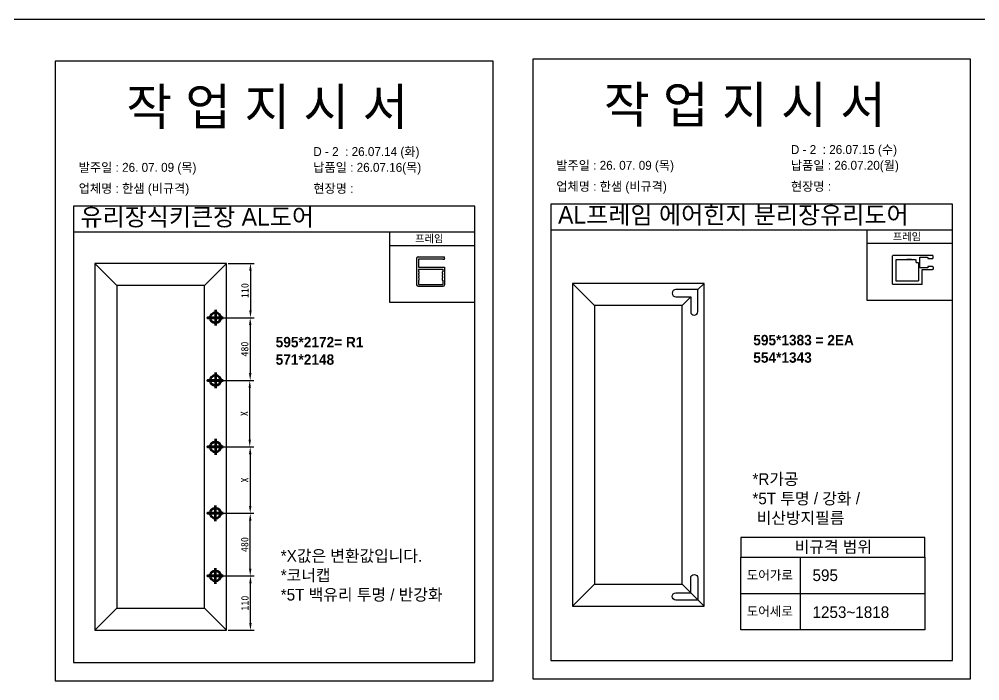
# Model space of a CAD drawing. Header units: millimetres. Extents: x -44117 to 256353, y -2095463 to 65325.
# Drawn here: x 110652 to 117198, y -1106079 to -1101572 of the extents above; entities that cross this region are included whole.
import ezdxf

# ---------------------------------------------------------------- set-up
doc = ezdxf.new("R2010")
doc.units = ezdxf.units.MM
doc.header["$LTSCALE"] = 10
doc.layers.add('Layer1', color=7, linetype='Continuous', lineweight=70)
doc.layers.add('PDF_Geomertry', color=7, linetype='Continuous')
doc.layers.add('PDF_Text', color=7, linetype='Continuous')
doc.styles.add('MtX_Gulim', font='')
doc.styles.add('PDF Arial', font='')
doc.styles.get('MtX_Gulim').set_extended_font_data('Gulim', bold=True)
doc.styles.get('PDF Arial').set_extended_font_data('Arial')
doc.dimstyles.new('복사 ISO-25', dxfattribs={"dimscale": 3, "dimtxt": 2.5, "dimasz": 2.5, "dimexe": 1.25, "dimexo": 0.625, "dimtad": 1, "dimtxsty": 'Standard', "dimcen": 2.5, "dimadec": 0, "dimazin": 0, "dimtfac": 1, "dimtmove": 0, "dimatfit": 3, "dimfxl": 0, "dimarcsym": 0})

# ---------------------------------------------------------------- blocks, each defined once
blk = doc.blocks.new('*D7673')
at = {"color": 0, "lineweight": -2}
for p, q in [((112076.9, -1103235.6), (112252.8, -1103235.6)), ((112227.8, -1103285.6), (112227.8, -1103556.3)), ((112001.9, -1103606.3), (112252.8, -1103606.3))]:
    blk.add_line(p, q, dxfattribs=at)
at = {"color": 0}
for points in [[(112236.1, -1103285.6), (112219.4, -1103285.6), (112227.8, -1103235.6)], [(112219.4, -1103556.3), (112236.1, -1103556.3), (112227.8, -1103606.3)]]:
    blk.add_solid(points, dxfattribs=at)
at = {"layer": 'Defpoints', "color": 0}
for p in [(112064.4, -1103235.6), (111989.4, -1103606.3), (112227.8, -1103606.3)]:
    blk.add_point(p, dxfattribs=at)
at = {"color": 0, "insert": (112190.3, -1103421), "char_height": 50, "attachment_point": 5, "rotation": 90}
blk.add_mtext('110', dxfattribs=at)
blk = doc.blocks.new('*D7674')
at = {"color": 0, "lineweight": -2}
for p, q in [((112001.9, -1103606.3), (112251.2, -1103606.3)), ((112226.2, -1103656.3), (112226.2, -1103983.3)), ((112001.9, -1104033.3), (112251.2, -1104033.3))]:
    blk.add_line(p, q, dxfattribs=at)
at = {"color": 0}
for points in [[(112234.6, -1103656.3), (112217.9, -1103656.3), (112226.2, -1103606.3)], [(112217.9, -1103983.3), (112234.6, -1103983.3), (112226.2, -1104033.3)]]:
    blk.add_solid(points, dxfattribs=at)
at = {"layer": 'Defpoints', "color": 0}
for p in [(111989.4, -1103606.3), (111989.4, -1104033.3), (112226.2, -1104033.3)]:
    blk.add_point(p, dxfattribs=at)
at = {"color": 0, "insert": (112188.7, -1103819.8), "char_height": 50, "attachment_point": 5, "rotation": 90}
blk.add_mtext('480', dxfattribs=at)
blk = doc.blocks.new('*D7675')
at = {"color": 0, "lineweight": -2}
for p, q in [((112001.9, -1105365), (112252.8, -1105365)), ((112227.8, -1105685.6), (112227.8, -1105415)), ((112076.9, -1105735.6), (112252.8, -1105735.6))]:
    blk.add_line(p, q, dxfattribs=at)
at = {"color": 0}
for points in [[(112236.1, -1105415), (112219.4, -1105415), (112227.8, -1105365)], [(112219.4, -1105685.6), (112236.1, -1105685.6), (112227.8, -1105735.6)]]:
    blk.add_solid(points, dxfattribs=at)
at = {"layer": 'Defpoints', "color": 0}
for p in [(111989.4, -1105365), (112227.8, -1105365), (112064.4, -1105735.6)]:
    blk.add_point(p, dxfattribs=at)
at = {"color": 0, "insert": (112190.3, -1105550.3), "char_height": 50, "attachment_point": 5, "rotation": 90}
blk.add_mtext('110', dxfattribs=at)
blk = doc.blocks.new('*D7676')
at = {"color": 0, "lineweight": -2}
for p, q in [((112001.9, -1104938), (112251.2, -1104938)), ((112226.2, -1105315), (112226.2, -1104988)), ((112001.9, -1105365), (112251.2, -1105365))]:
    blk.add_line(p, q, dxfattribs=at)
at = {"color": 0}
for points in [[(112234.6, -1104988), (112217.9, -1104988), (112226.2, -1104938)], [(112217.9, -1105315), (112234.6, -1105315), (112226.2, -1105365)]]:
    blk.add_solid(points, dxfattribs=at)
at = {"layer": 'Defpoints', "color": 0}
for p in [(111989.4, -1104938), (112226.2, -1104938), (111989.4, -1105365)]:
    blk.add_point(p, dxfattribs=at)
at = {"color": 0, "insert": (112188.7, -1105151.5), "char_height": 50, "attachment_point": 5, "rotation": 90}
blk.add_mtext('480', dxfattribs=at)
blk = doc.blocks.new('*D7677')
at = {"color": 0, "lineweight": -2}
for p, q in [((112001.9, -1104033.3), (112248.1, -1104033.3)), ((112223.1, -1104435.6), (112223.1, -1104083.3)), ((112001.9, -1104485.6), (112248.1, -1104485.6))]:
    blk.add_line(p, q, dxfattribs=at)
at = {"color": 0}
for points in [[(112231.4, -1104083.3), (112214.8, -1104083.3), (112223.1, -1104033.3)], [(112214.8, -1104435.6), (112231.4, -1104435.6), (112223.1, -1104485.6)]]:
    blk.add_solid(points, dxfattribs=at)
at = {"layer": 'Defpoints', "color": 0}
for p in [(111989.4, -1104033.3), (112223.1, -1104033.3), (111989.4, -1104485.6)]:
    blk.add_point(p, dxfattribs=at)
at = {"color": 0, "insert": (112185.6, -1104259.5), "char_height": 50, "attachment_point": 5, "rotation": 90}
blk.add_mtext('X', dxfattribs=at)
blk = doc.blocks.new('*D7678')
at = {"color": 0, "lineweight": -2}
for p, q in [((112001.9, -1104485.6), (112251.2, -1104485.6)), ((112226.2, -1104535.6), (112226.2, -1104888)), ((112001.9, -1104938), (112251.2, -1104938))]:
    blk.add_line(p, q, dxfattribs=at)
at = {"color": 0}
for points in [[(112234.6, -1104535.6), (112217.9, -1104535.6), (112226.2, -1104485.6)], [(112217.9, -1104888), (112234.6, -1104888), (112226.2, -1104938)]]:
    blk.add_solid(points, dxfattribs=at)
at = {"layer": 'Defpoints', "color": 0}
for p in [(111989.4, -1104485.6), (111989.4, -1104938), (112226.2, -1104938)]:
    blk.add_point(p, dxfattribs=at)
at = {"color": 0, "insert": (112188.7, -1104711.8), "char_height": 50, "attachment_point": 5, "rotation": 90}
blk.add_mtext('X', dxfattribs=at)

msp = doc.modelspace()

# ---------------------------------------------------------------- linework, layer by layer
at = {"color": 1}
msp.add_line((104302.82932, -1101572.34036), (196571.97618, -1101572.34036), dxfattribs=at)
for p, q in [((113756.60791, -1102845.20859), (111021.27356, -1102845.20859)), ((117011.10396, -1102831.36543), (114275.76961, -1102831.36543)), ((113756.60791, -1103022.8277), (111021.27356, -1103022.8277)), ((117011.10396, -1103008.98455), (114275.76961, -1103008.98455)), ((113756.60791, -1103115.20633), (113174.48784, -1103115.20633)), ((117011.10396, -1103101.36317), (116428.98389, -1103101.36317)), ((113370.37707, -1103191.11769), (113550.37707, -1103191.11769)), ((113550.37707, -1103206.11769), (113550.37707, -1103191.11769)), ((111317.85668, -1103385.62943), (111167.85668, -1103235.62943)), ((111914.37779, -1103385.62943), (112064.37779, -1103235.62943)), ((113360.37707, -1103201.11769), (113360.37707, -1103381.11769)), ((113372.37707, -1103206.11769), (113372.37707, -1103262.11769)), ((113538.37707, -1103206.11769), (113372.37707, -1103206.11769)), ((113538.37707, -1103206.11769), (113550.37707, -1103206.11769)), ((113550.37707, -1103201.11769), (113550.37707, -1103203.11769)), ((113372.37707, -1103262.11769), (113550.37707, -1103262.11769)), ((113372.37707, -1103274.11769), (113372.37707, -1103279.11769)), ((113372.37707, -1103274.11769), (113372.37707, -1103294.11769)), ((113372.37707, -1103274.11769), (113538.37707, -1103274.11769)), ((113372.37707, -1103294.11769), (113376.37707, -1103294.11769)), ((113372.37707, -1103304.11769), (113372.37707, -1103314.11769)), ((113372.37707, -1103304.11769), (113376.37707, -1103304.11769)), ((113372.37707, -1103314.11769), (113376.37707, -1103314.11769)), ((113372.37707, -1103324.11769), (113372.37707, -1103334.11769)), ((113372.37707, -1103324.11769), (113376.37707, -1103324.11769)), ((113376.37707, -1103294.11769), (113376.37707, -1103304.11769)), ((113376.37707, -1103314.11769), (113376.37707, -1103324.11769)), ((113534.37707, -1103294.11769), (113534.37707, -1103304.11769)), ((113534.37707, -1103294.11769), (113538.37707, -1103294.11769)), ((113534.37707, -1103304.11769), (113538.37707, -1103304.11769)), ((113534.37707, -1103314.11769), (113534.37707, -1103324.11769)), ((113534.37707, -1103314.11769), (113538.37707, -1103314.11769)), ((113534.37707, -1103324.11769), (113538.37707, -1103324.11769)), ((113538.37707, -1103274.11769), (113538.37707, -1103279.11769)), ((113538.37707, -1103274.11769), (113538.37707, -1103294.11769)), ((113538.37707, -1103314.11769), (113538.37707, -1103304.11769)), ((113538.37707, -1103334.11769), (113538.37707, -1103324.11769)), ((113550.37707, -1103262.11769), (113550.37707, -1103381.11769)), ((113372.37707, -1103334.11769), (113376.37707, -1103334.11769)), ((113372.37707, -1103349.11769), (113372.37707, -1103379.11769)), ((113372.37707, -1103349.11769), (113376.37707, -1103349.11769)), ((113372.37707, -1103379.11769), (113538.37707, -1103379.11769)), ((113376.37707, -1103334.11769), (113376.37707, -1103349.11769)), ((113534.37707, -1103334.11769), (113534.37707, -1103349.11769)), ((113534.37707, -1103334.11769), (113538.37707, -1103334.11769)), ((113534.37707, -1103349.11769), (113538.37707, -1103349.11769)), ((113538.37707, -1103349.11769), (113538.37707, -1103379.11769)), ((113538.37707, -1103371.11769), (113538.37707, -1103379.11769)), ((114572.35273, -1103521.78628), (114422.35273, -1103371.78628)), ((115276.32565, -1103414.33447), (115318.87384, -1103371.78628)), ((113370.37707, -1103391.11769), (113540.37707, -1103391.11769)), ((115168.87384, -1103521.78628), (115227.60482, -1103463.0553)), ((116822.97291, -1105237.53619), (116822.97291, -1105103.17752)), ((115974.83758, -1105237.53619), (115974.83758, -1105733.10856)), ((114572.35273, -1105421.78628), (114422.35273, -1105571.78628)), ((115168.87384, -1105421.78628), (115318.87384, -1105571.78628)), ((115568.55535, -1105485.32237), (116822.97291, -1105485.32237)), ((111317.85668, -1105585.62943), (111167.85668, -1105735.62943)), ((111914.37779, -1105585.62943), (112064.37779, -1105735.62943))]:
    msp.add_line(p, q)
for points in [[(110896.94018, -1106079.35119), (113880.94129, -1106079.35119), (113880.94129, -1101859.12105), (110896.94018, -1101859.12105)], [(114151.43623, -1106065.50803), (117135.43734, -1106065.50803), (117135.43734, -1101845.27789), (114151.43623, -1101845.27789)], [(113756.60791, -1103022.8277), (113174.48784, -1103022.8277), (113174.48784, -1103499.28579), (113756.60791, -1103499.28579)], [(117011.10396, -1103008.98455), (116428.98389, -1103008.98455), (116428.98389, -1103485.44263), (117011.10396, -1103485.44263)], [(111167.85668, -1105735.62943), (112064.37779, -1105735.62943), (112064.37779, -1103235.62943), (111167.85668, -1103235.62943)], [(111317.85668, -1105585.62943), (111914.37779, -1105585.62943), (111914.37779, -1103385.62943), (111317.85668, -1103385.62943)], [(114422.35273, -1105571.78628), (115318.87384, -1105571.78628), (115318.87384, -1103371.78628), (114422.35273, -1103371.78628)], [(114572.35273, -1105421.78628), (115168.87384, -1105421.78628), (115168.87384, -1103521.78628), (114572.35273, -1103521.78628)], [(115568.55535, -1105237.53619), (116822.97291, -1105237.53619), (116822.97291, -1105733.10856), (115568.55535, -1105733.10856)]]:
    msp.add_lwpolyline(points, close=True)
for points in [[(111021.27356, -1102845.20859), (111021.27356, -1105955.01781), (113756.60791, -1105955.01781), (113756.60791, -1102845.20859)], [(114275.76961, -1102831.36543), (114275.76961, -1105941.17465), (117011.10396, -1105941.17465), (117011.10396, -1102831.36543)], [(116822.97291, -1105103.17752), (115568.55535, -1105103.17752), (115568.55535, -1105237.53619), (116822.97291, -1105237.53619)]]:
    msp.add_lwpolyline(points)
for points in [[(115276.35681, -1103463.0553), (115276.35681, -1103414.33447), (115126.35681, -1103414.33447, 1), (115126.35681, -1103463.0553), (115227.63598, -1103463.0553), (115227.63598, -1103564.33447, 1), (115276.35681, -1103564.33447), (115276.35681, -1103414.33447), (115227.63598, -1103414.33447)], [(115276.35681, -1105480.51726), (115276.35681, -1105529.23809), (115126.35681, -1105529.23809, -1), (115126.35681, -1105480.51726), (115227.63598, -1105480.51726), (115227.63598, -1105379.23809, -1), (115276.35681, -1105379.23809), (115276.35681, -1105529.23809), (115227.63598, -1105529.23809)]]:
    msp.add_lwpolyline(points, format="xyb")
for centre, start, end in [((113370.37707, -1103201.11769), 90, 180), ((113370.37707, -1103381.11769), 180, 270), ((113540.37707, -1103381.11769), 270, 0), ((113540.37707, -1103381.11769), 270, 0)]:
    msp.add_arc(centre, 10, start, end)
at = {"layer": 'Layer1'}
for p, q in [((111989.37779, -1103552.78408), (111989.37779, -1103659.76778)), ((111989.37779, -1103979.79359), (111989.37779, -1104086.77728)), ((111989.37779, -1104432.13759), (111989.37779, -1104539.12128)), ((111989.37779, -1104991.46528), (111989.37779, -1104884.48158)), ((111989.37779, -1105418.47478), (111989.37779, -1105311.49109))]:
    msp.add_line(p, q, dxfattribs=at)
for points in [[(112042.86963, -1103606.27593), (111935.88594, -1103606.27593)], [(112042.86963, -1104033.28543), (111935.88594, -1104033.28543)], [(112042.86963, -1104485.62943), (111935.88594, -1104485.62943)], [(112042.86963, -1104937.97343), (111935.88594, -1104937.97343)], [(112042.86963, -1105364.98294), (111935.88594, -1105364.98294)]]:
    msp.add_lwpolyline(points, close=True, dxfattribs=at)
for centre in [(111989.37779, -1103606.27593), (111989.37779, -1104033.28543), (111989.37779, -1104485.62943), (111989.37779, -1104937.97343), (111989.37779, -1105364.98294)]:
    msp.add_circle(centre, 35.66123, dxfattribs=at)
at = {"layer": 'PDF_Geomertry', "lineweight": 25}
for points in [[(116875.13471, -1103257.21694), (116875.80842, -1103257.21694), (116876.48214, -1103257.21694), (116876.48214, -1103257.89065), (116877.15585, -1103257.89065), (116877.82956, -1103258.56437), (116877.82956, -1103259.23808), (116878.50362, -1103259.23808), (116878.50362, -1103259.91179), (116878.50362, -1103260.58551), (116879.17699, -1103260.58551), (116879.17699, -1103261.25939), (116879.17699, -1103261.93311), (116879.17699, -1103274.06046), (116879.17699, -1103274.73417), (116878.50362, -1103274.73417), (116878.50362, -1103275.40789), (116878.50362, -1103276.0816), (116877.82956, -1103276.75531), (116877.82956, -1103277.42903), (116877.15585, -1103277.42903), (116877.15585, -1103278.10291), (116876.48214, -1103278.10291), (116875.80842, -1103278.10291), (116875.80842, -1103278.77663), (116875.13471, -1103278.77663), (116874.461, -1103278.77663), (116873.78728, -1103278.77663), (116806.4132, -1103278.77663), (116805.73949, -1103278.77663), (116805.06578, -1103278.77663), (116805.06578, -1103279.45034), (116804.39206, -1103279.45034), (116804.39206, -1103280.12405), (116803.71835, -1103280.12405), (116803.71835, -1103280.79794), (116803.71835, -1103281.47165), (116803.71835, -1103375.12158), (116803.71835, -1103375.7953), (116803.71835, -1103376.46901), (116803.04464, -1103376.46901), (116803.04464, -1103377.14272), (116803.04464, -1103377.81644), (116802.37058, -1103377.81644), (116802.37058, -1103378.49015), (116801.69687, -1103378.49015), (116801.69687, -1103379.16404), (116801.02315, -1103379.16404), (116800.34944, -1103379.83775), (116799.67573, -1103379.83775), (116799.00201, -1103379.83775), (116798.3283, -1103379.83775), (116608.33324, -1103379.83775), (116607.65952, -1103379.83775), (116606.98581, -1103379.83775), (116606.3121, -1103379.83775), (116605.63838, -1103379.16404), (116604.96467, -1103379.16404), (116604.96467, -1103378.49015), (116604.29096, -1103378.49015), (116604.29096, -1103377.81644), (116603.61724, -1103377.81644), (116603.61724, -1103377.14272), (116603.61724, -1103376.46901), (116602.94353, -1103376.46901), (116602.94353, -1103375.7953), (116602.94353, -1103375.12158), (116602.94353, -1103186.47395), (116602.94353, -1103185.80024), (116602.94353, -1103185.12652), (116603.61724, -1103185.12652), (116603.61724, -1103184.45281), (116603.61724, -1103183.7791), (116604.29096, -1103183.7791), (116604.29096, -1103183.10538), (116604.96467, -1103183.10538), (116604.96467, -1103182.43167), (116604.96467, -1103181.75796)], [(116789.57002, -1103196.57999), (116789.57002, -1103195.90628), (116789.57002, -1103195.23257), (116790.24374, -1103195.23257), (116790.24374, -1103194.55885), (116790.24374, -1103193.88514), (116790.91745, -1103193.88514), (116791.59116, -1103193.88514), (116791.59116, -1103193.21143), (116792.26488, -1103193.21143), (116792.93859, -1103193.21143), (116840.10059, -1103193.21143), (116840.7743, -1103193.21143), (116841.44801, -1103193.21143), (116841.44801, -1103193.88514), (116842.12173, -1103193.88514), (116842.12173, -1103194.55885), (116842.79544, -1103194.55885), (116842.79544, -1103195.23257), (116843.46915, -1103195.90628), (116843.46915, -1103196.57999), (116843.46915, -1103198.60113), (116843.46915, -1103199.27485), (116843.46915, -1103199.94856), (116843.46915, -1103200.62262), (116844.14287, -1103200.62262), (116844.14287, -1103201.29633), (116844.81692, -1103201.97004), (116845.49064, -1103201.97004), (116845.49064, -1103202.64376), (116846.16435, -1103202.64376), (116846.83806, -1103203.31747), (116847.51178, -1103203.31747), (116848.18549, -1103203.31747), (116873.78763, -1103203.31747), (116874.46134, -1103203.31747), (116875.13505, -1103203.31747), (116875.80877, -1103203.31747), (116875.80877, -1103202.64376), (116876.48248, -1103202.64376), (116877.15619, -1103202.64376), (116877.15619, -1103201.97004), (116877.82991, -1103201.97004), (116877.82991, -1103201.29633), (116878.50396, -1103200.62262), (116878.50396, -1103199.94856), (116878.50396, -1103199.27485), (116879.17768, -1103199.27485), (116879.17768, -1103198.60113), (116879.17768, -1103186.47395), (116879.17768, -1103185.80024), (116879.17768, -1103185.12652), (116878.50396, -1103185.12652), (116878.50396, -1103184.45281), (116878.50396, -1103183.7791), (116877.82991, -1103183.7791), (116877.82991, -1103183.10504), (116877.15619, -1103183.10504), (116877.15619, -1103182.43133), (116876.48248, -1103182.43133), (116876.48248, -1103181.75761), (116875.80877, -1103181.75761), (116875.13505, -1103181.75761), (116874.46134, -1103181.75761), (116873.78763, -1103181.75761), (116789.57002, -1103181.75761), (116608.33392, -1103181.75761), (116607.65987, -1103181.75761), (116606.98615, -1103181.75761), (116606.31244, -1103181.75761), (116605.63873, -1103181.75761), (116605.63873, -1103182.43133), (116604.96501, -1103182.43133)], [(116627.87195, -1103354.9095), (116627.19824, -1103354.9095), (116627.19824, -1103354.23578), (116627.19824, -1103353.5619), (116627.19824, -1103352.88818), (116627.19824, -1103212.07643), (116627.19824, -1103211.40272), (116627.19824, -1103210.729), (116627.87195, -1103210.05529), (116628.54567, -1103210.05529), (116628.54567, -1103209.38158), (116629.21938, -1103209.38158), (116629.89344, -1103209.38158), (116756.5567, -1103209.38158), (116757.23041, -1103209.38158), (116757.90412, -1103209.38158), (116758.57784, -1103209.38158), (116759.25155, -1103209.38158), (116759.25155, -1103210.05529), (116759.92526, -1103210.05529), (116759.92526, -1103210.729), (116760.59898, -1103210.729), (116760.59898, -1103211.40272), (116761.27269, -1103211.40272), (116761.27269, -1103212.07643), (116761.27269, -1103212.75014), (116761.9464, -1103212.75014), (116761.9464, -1103213.42386), (116761.9464, -1103214.09757), (116761.9464, -1103224.20361), (116761.9464, -1103224.8775), (116761.9464, -1103225.55121), (116761.9464, -1103226.22492), (116762.62012, -1103226.22492), (116762.62012, -1103226.89864), (116763.29383, -1103227.57252), (116763.96754, -1103228.24624), (116764.6416, -1103228.24624), (116764.6416, -1103228.91995), (116765.31531, -1103228.91995), (116765.98903, -1103228.91995), (116766.66274, -1103228.91995), (116774.74764, -1103228.91995), (116775.42136, -1103228.91995), (116776.09507, -1103228.91995), (116776.09507, -1103229.59366), (116776.76878, -1103229.59366), (116777.4425, -1103229.59366), (116777.4425, -1103230.26738), (116778.11621, -1103230.26738), (116778.11621, -1103230.94109), (116778.78992, -1103230.94109), (116778.78992, -1103231.6148), (116779.46364, -1103231.6148), (116779.46364, -1103232.28852), (116779.46364, -1103232.96223), (116779.46364, -1103233.63611), (116779.46364, -1103234.30983), (116779.46364, -1103352.88818), (116779.46364, -1103353.5619), (116779.46364, -1103354.23578), (116779.46364, -1103354.9095), (116778.78992, -1103354.9095), (116778.78992, -1103355.58321), (116778.11621, -1103355.58321), (116777.4425, -1103356.25692), (116776.76878, -1103356.25692), (116629.89309, -1103356.25692), (116629.21972, -1103356.25692), (116628.54567, -1103356.25692), (116628.54567, -1103355.58321), (116627.87161, -1103355.58321), (116627.87161, -1103354.9095), (116627.87161, -1103354.23544)], [(116732.30164, -1103209.38158), (116699.96203, -1103209.38158)], [(116875.13505, -1103257.21694), (116874.46134, -1103257.21694), (116874.46134, -1103256.54323), (116873.78763, -1103256.54323), (116848.18549, -1103256.54323), (116847.51178, -1103257.21694), (116846.83806, -1103257.21694), (116846.16435, -1103257.21694), (116845.49029, -1103257.21694), (116845.49029, -1103257.89065), (116844.81658, -1103257.89065), (116844.81658, -1103258.56437), (116844.14287, -1103258.56437), (116844.14287, -1103259.23808), (116843.46915, -1103259.23808), (116843.46915, -1103259.91197), (116843.46915, -1103260.58568), (116843.46915, -1103261.25939), (116843.46915, -1103261.93311), (116843.46915, -1103263.95442), (116843.46915, -1103264.62813), (116842.79544, -1103264.62813), (116842.79544, -1103265.30184), (116842.79544, -1103265.97556), (116842.12173, -1103265.97556), (116842.12173, -1103266.64927), (116841.44801, -1103266.64927), (116840.7743, -1103266.64927), (116840.10059, -1103266.64927), (116792.93859, -1103266.64927), (116792.26488, -1103266.64927), (116791.59116, -1103266.64927), (116790.91745, -1103266.64927), (116790.91745, -1103265.97556), (116790.24374, -1103265.97556), (116790.24374, -1103265.30184), (116789.57002, -1103265.30184), (116789.57002, -1103264.62813), (116789.57002, -1103263.95442), (116789.57002, -1103196.58034)]]:
    msp.add_lwpolyline(points, dxfattribs=at)

# ---------------------------------------------------------------- texts
at = {"linetype": 'Continuous', "style": 'MtX_Gulim'}
for p in [(113349.96367, -1103092.83688), (116604.45973, -1103078.99372)]:
    msp.add_text('프레임', height=51.271748, dxfattribs=at).set_placement(p)
at = {"attachment_point": 1}
for s, width, gutter_width, heights, insert, char_height in [('{\\fGulim|b0|i0|c129|p50;작 업 지 시 서}', 5874.4321472, 22.20239, [-276.81147], (111381.49685, -1102044.13358), 248.6667591), ('{\\fGulim|b0|i0|c129|p50;작 업 지 시 서}', 5874.4321472, 22.20239, [-276.81147], (114635.99291, -1102030.29042), 248.6667591), ('{\\fGulim|b0|i0|c129|p50;\\C1;D - 2  : 26.07.14 (화)}', 5874.4321472, 22.20239, [62.32696], (112655.99127, -1102443.70731), 60.923356), ('{\\fGulim|b0|i0|c129|p50;\\C1;D - 2  : 26.07.15 (수)}', 5874.4321472, 22.20239, [62.32696], (115910.48732, -1102429.86415), 60.923356), ('\\pt11;{\\fGulim|b0|i0|c129|p50;발주일 : 26. 07. 09 (목)}', 5874.4321472, 22.20239, [61.28591], (114311.95441, -1102537.26265), 60.923356), ('{\\fGulim|b0|i0|c129|p50;납품일 : 26.07.20(월)}', 5874.4321472, 22.20239, [62.32696], (115910.48732, -1102537.26265), 60.923356), ('\\pt11;{\\fGulim|b0|i0|c129|p50;발주일 : 26. 07. 09 (목)}', 5874.4321472, 22.20239, [61.28591], (111057.45835, -1102551.10581), 60.923356), ('{\\fGulim|b0|i0|c129|p50;납품일 : 26.07.16(목)}', 5874.4321472, 22.20239, [62.32696], (112655.99127, -1102551.10581), 60.923356), ('{\\fGulim|b0|i0|c129|p50;업체명 : 한샘 (비규격)}', 5874.4321472, 22.20239, [64.14322], (111057.45835, -1102694.3666), 60.923356), ('{\\fGulim|b0|i0|c129|p50;현장명 : }', 5874.4321472, 22.20239, [-67.98106], (112655.99127, -1102694.3666), 60.923356), ('{\\fGulim|b0|i0|c129|p50;업체명 : 한샘 (비규격)}', 5874.4321472, 22.20239, [64.14322], (114311.95441, -1102680.52344), 60.923356), ('{\\fGulim|b0|i0|c129|p50;현장명 : }', 5874.4321472, 22.20239, [-67.98106], (115910.48732, -1102680.52344), 60.923356), ('{\\fGulim|b0|i0|c129|p50;유리장식키큰장 AL도어 }', 2836.7034314, 10.72131, [-133.98922], (111069.35467, -1102859.03129), 120.0786444), ('{\\fGulim|b0|i0|c129|p50;AL프레임 에어힌지 분리장유리도어}', 2836.7034314, 10.72131, [-134.14911], (114323.85072, -1102845.18813), 120.0786444), ('{\\f굴림|b1|i0|c129|p50;595*2172= R1\\P\\C1;571*2148}', 21510.0890558, 276.6388, [-191.85936], (112399.77164, -1103736.82997), 71.1356923), ('{\\f굴림|b1|i0|c129|p50;595*1383 = 2EA\\P\\C1;554*1343}', 21510.0890558, 276.6388, [-191.85936], (115654.2677, -1103722.98681), 71.1356923), ('{\\fGulim|b0|i0|c129|p50;*R가공\\P*5T 투명 / 강화 /\\P 비산방지필름}', 1875.2995193, 7.08769, [-364.28377], (115648.35545, -1104665.43021), 79.3820819), ('{\\fGulim|b0|i0|c129|p50;비규격 범위}', 1875.2995193, 7.08769, [-88.47244], (115936.27033, -1105127.05556), 79.3820819), ('{\\fGulim|b0|i0|c129|p50;*X값은 변환값입니다.\\P*코너캡\\P*5T 백유리 투명 / 반강화 }', 1875.2995193, 7.08769, [-368.08904], (112434.27169, -1105188.47398), 79.3820819), ('{\\fGulim|b0|i0|c129|p50;도어가로}', 1485.9640615, 5.61619, [-70.02071], (115608.92441, -1105327.3335), 62.9013764), ('{\\fGulim|b0|i0|c129|p50;595}', 1875.2995193, 7.08769, [-81.39042], (116057.86463, -1105320.52061), 79.3820819), ('{\\fGulim|b0|i0|c129|p50;도어세로}', 1485.9640615, 5.61619, [-70.02071], (115608.92441, -1105574.15177), 62.9013764), ('{\\fGulim|b0|i0|c129|p50;1253~1818}', 1875.2995193, 7.08769, [-81.60182], (116057.86463, -1105572.17846), 79.3820819)]:
    msp.add_mtext_dynamic_manual_height_columns(s, width=width, gutter_width=gutter_width, heights=heights, dxfattribs=dict(at, insert=insert, char_height=char_height))
at = {"layer": 'PDF_Text', "char_height": 5.30496, "attachment_point": 7, "rotation": 180, "style": 'PDF Arial'}
for insert in [(116604.27245, -1103379.2151), (116807.70477, -1103379.2151)]:
    msp.add_mtext('X', dxfattribs=dict(at, insert=insert))

# ---------------------------------------------------------------- dimensions: what is measured, and where the dimension line sits
for base, p1, p2, angle, text, picture, middle in [((112227.76142, -1103606.27593), (112064.37779, -1103235.62943), (111989.35327, -1103606.27593), 90, '110', '*D7673', (112190.26142, -1103420.95268)), ((112226.23815, -1104033.28543), (111989.37779, -1103606.27593), (111989.37779, -1104033.28543), 90, '480', '*D7674', (112188.73815, -1103819.78068)), ((112223.11315, -1104033.28543), (111989.37779, -1104485.62943), (111989.37779, -1104033.28543), 90, 'X', '*D7677', (112185.61315, -1104259.45743)), ((112226.23815, -1104937.97343), (111989.37779, -1104485.62943), (111989.37779, -1104937.97343), 90, 'X', '*D7678', (112188.73815, -1104711.80143)), ((112226.23815, -1104937.97343), (111989.37779, -1105364.98294), (111989.37779, -1104937.97343), 270, '480', '*D7676', (112188.73815, -1105151.47818)), ((112227.76142, -1105364.98294), (112064.37779, -1105735.62943), (111989.35327, -1105364.98294), 270, '110', '*D7675', (112190.26142, -1105550.30618))]:
    dim = msp.add_linear_dim(base=base, p1=p1, p2=p2, angle=angle, text=text, dimstyle='복사 ISO-25', override={"dimscale": 20, "dimtxsty": 'Standard'})
    dim.commit()
    dim.dimension.update_dxf_attribs({"geometry": picture, "text_midpoint": middle})

doc.saveas('drawing.dxf')
